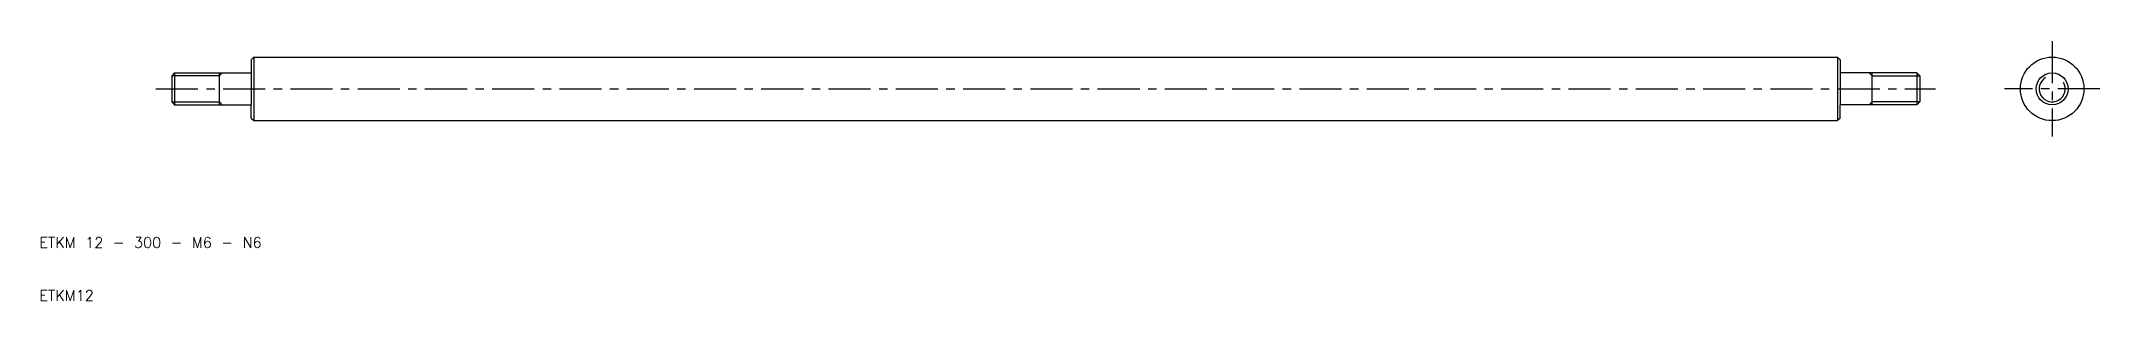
# Model space of a CAD drawing. Extents: x 10 to 399, y 10 to 59.
import ezdxf

# ---------------------------------------------------------------- set-up
doc = ezdxf.new("R2010")
doc.units = 0
doc.header["$LTSCALE"] = 0.25
doc.linetypes.add('CENTER', pattern=[50.8, 31.75, -6.35, 6.35, -6.35])
doc.layers.get('0').update_dxf_attribs({"linetype": 'CONTINUOUS'})
doc.layers.add('CENTER', color=1, linetype='CENTER')
doc.styles.get("Standard").update_dxf_attribs({"font": 'txt.shx', "bigfont": 'extfont.shx'})

msp = doc.modelspace()

# ---------------------------------------------------------------- linework, layer by layer
for p, q in [((50, 55.5), (50.5, 56)), ((50, 55.5), (50, 53)), ((50.5, 56), (349.5, 56)), ((50.5, 56), (50.5, 44)), ((349.5, 56), (349.5, 44)), ((350, 55.5), (349.5, 56)), ((350, 55.5), (350, 53)), ((35, 52.4585), (35.5415, 53)), ((35, 52.4585), (35, 47.5415)), ((35.5415, 53), (50, 53)), ((35.5415, 53), (35.5415, 47)), ((44, 47), (44, 53)), ((50, 53), (50, 47)), ((364.4585, 53), (350, 53)), ((350, 53), (350, 47)), ((356, 47), (356, 53)), ((364.4585, 53), (364.4585, 47)), ((365, 52.4585), (364.4585, 53)), ((365, 52.4585), (365, 47.5415)), ((35, 47.5415), (35.5415, 47)), ((35.5415, 47), (50, 47)), ((50, 44.5), (50, 47)), ((364.4585, 47), (350, 47)), ((350, 44.5), (350, 47)), ((365, 47.5415), (364.4585, 47)), ((50, 44.5), (50.5, 44)), ((50.5, 44), (349.5, 44)), ((350, 44.5), (349.5, 44))]:
    msp.add_line(p, q)
at = {"color": 3}
for p, q in [((44, 52.4585), (35, 52.4585)), ((44, 52.4585), (44.5415, 53)), ((356, 52.4585), (355.4585, 53)), ((356, 52.4585), (365, 52.4585)), ((35, 47.5415), (44, 47.5415)), ((44, 47.5415), (44.5415, 47)), ((356, 47.5415), (355.4585, 47)), ((365, 47.5415), (356, 47.5415))]:
    msp.add_line(p, q, dxfattribs=at)
for radius in [6, 3]:
    msp.add_circle((390, 50), radius)
msp.add_arc((390, 50), 2.4585, 120, 30, dxfattribs=at)
at = {"layer": 'CENTER', "color": 1, "linetype": 'CENTER'}
for p, q in [((390, 59), (390, 41)), ((32, 50), (368, 50)), ((399, 50), (381, 50))]:
    msp.add_line(p, q, dxfattribs=at)

# ---------------------------------------------------------------- texts
for s, p in [('ETKM 12 - 300 - M6 - N6', (10, 20)), ('ETKM12', (10, 10))]:
    msp.add_text(s, height=2).set_placement(p)

doc.saveas('drawing.dxf')
